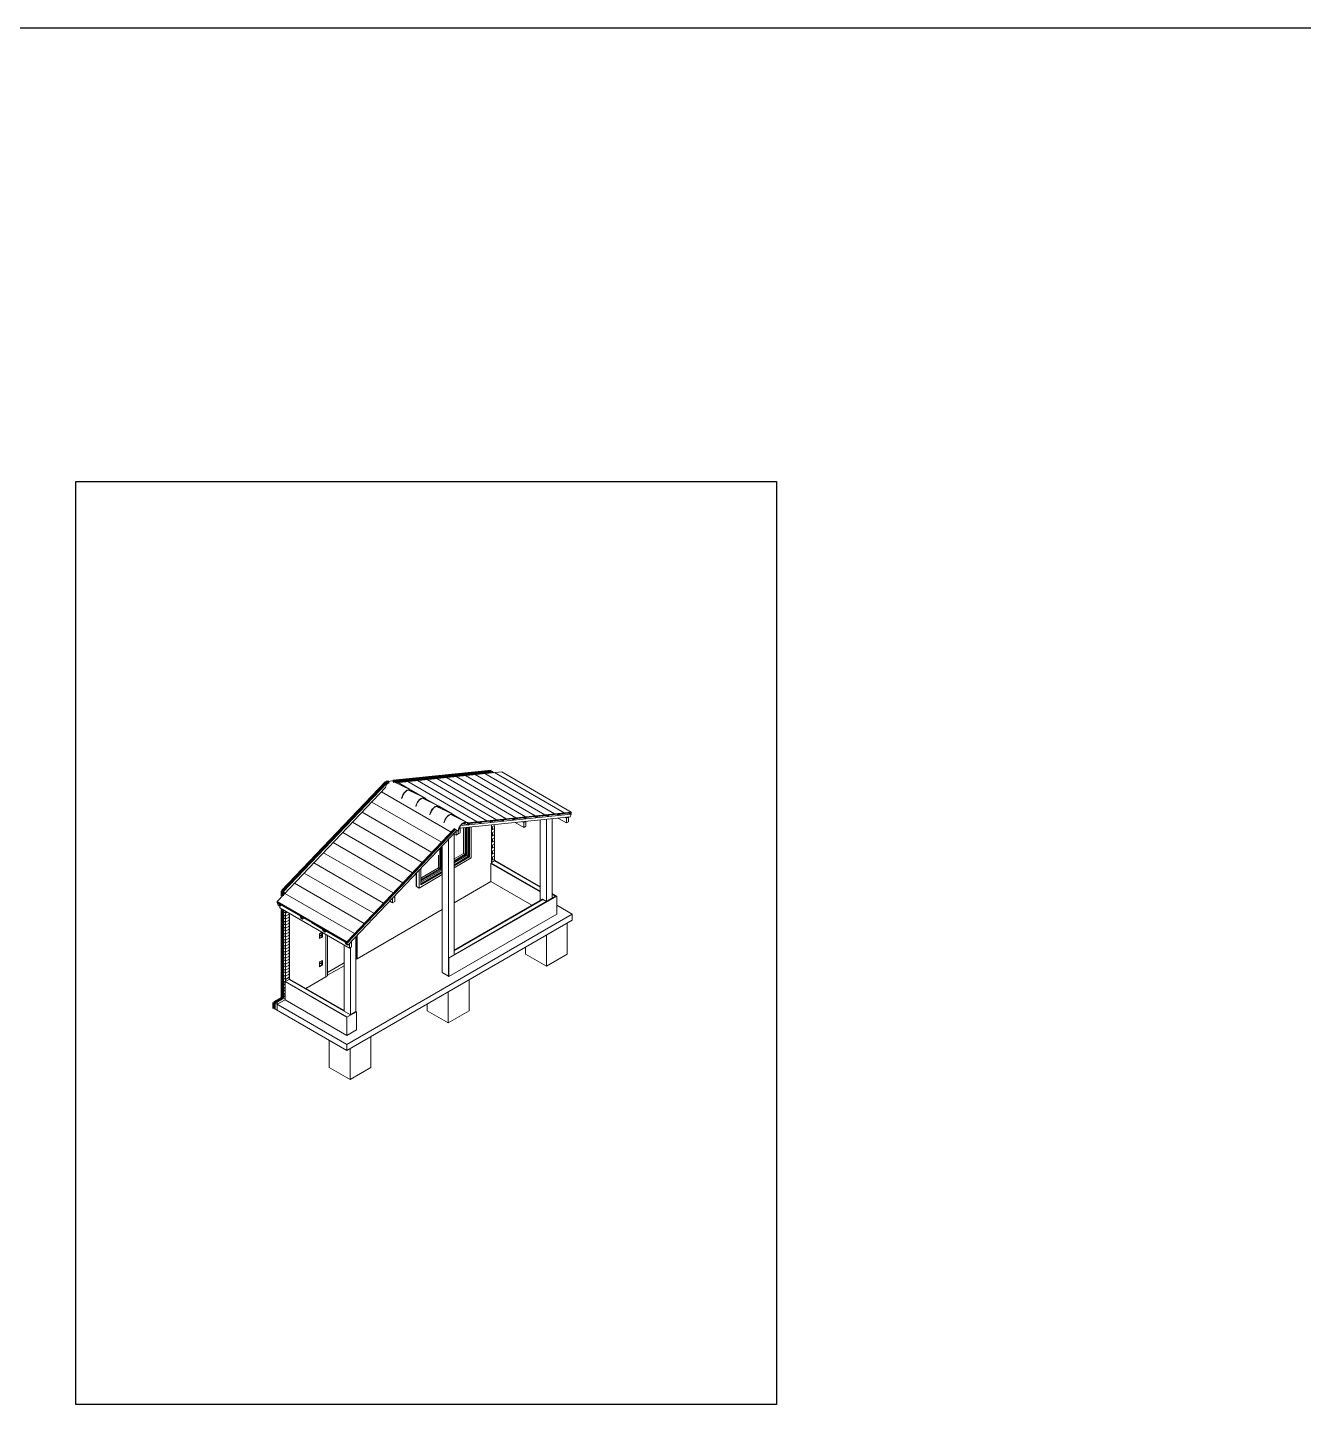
# Model space of a CAD drawing. Header units: inches. Extents: x -415 to -271, y -42 to 11.
# Drawn here: x -334.97 to -303.17, y -23.3 to 11.38 of the extents above; entities that cross this region are included whole.
import ezdxf

# ---------------------------------------------------------------- set-up
doc = ezdxf.new("R2010")
doc.units = ezdxf.units.IN
doc.header["$MEASUREMENT"] = 0
doc.layers.add('ARQ-PIS', color=1, linetype='Continuous')
doc.layers.add('ELE-VT3', color=30, linetype='Continuous')
for name, color, linetype, lineweight in [('Dispositivos elétricos', 7, 'Continuous', 20), ('Fundações estruturais', 7, 'Continuous', 9), ('Modelos genéricos', 7, 'Continuous', 9), ('Moldura_Montante', 7, 'Continuous', 20), ('Montantes de parede cortina', 7, 'Continuous', 20), ('Padrão de superfície', 7, 'Continuous', 20), ('Paredes', 7, 'Continuous', 20), ('Pilares estruturais', 7, 'Continuous', 20), ('Pisos', 7, 'Continuous', 20), ('Portas', 7, 'Continuous', 20), ('Telhados', 7, 'Continuous', 20), ('Vidro', 7, 'Continuous', 9)]:
    doc.layers.add(name, color=color, linetype=linetype, lineweight=lineweight)

# ---------------------------------------------------------------- blocks, each defined once
blk = doc.blocks.new('PORTA MADEIRA - PM 80x210cm-2565474-ISOMÉTRICA')
at = {"layer": 'Portas'}
for p, q in [((11132, 15400), (11132, 16220)), ((11728, 15747), (11728, 16217)), ((11467, 15664), (11132, 15470)), ((11726, 15743), (11708, 15733)), ((11103, 15384), (11132, 15400))]:
    blk.add_line(p, q, dxfattribs=at)
for points in [[(11728, 15747, 0), (11728, 15746, 0), (11727, 15745, 0), (11726, 15743, 0)], [(11103, 15384, 0), (11101, 15383, 0), (11099, 15383, 0), (11096, 15382, 0)]]:
    blk.add_polyline3d(points, dxfattribs=at)
blk = doc.blocks.new('janela ambev 2 panos - 72_W_ x 68_H_-2553697-ISOMÉTRICA')
at = {"layer": 'Moldura_Montante', "color": 250, "lineweight": 9, "true_color": 0x313131}
for p, q in [((13896, 17887), (13896, 18401)), ((13384, 17591), (13384, 17853)), ((13702, 17775), (13896, 17887)), ((13945, 17858), (13896, 17887)), ((13027, 17385), (13384, 17591)), ((13433, 17562), (13384, 17591))]:
    blk.add_line(p, q, dxfattribs=at)
at = {"layer": 'Moldura_Montante', "color": 250, "lineweight": 9, "true_color": 0x1a1a1a}
for p, q in [((13946, 17858), (13946, 18412)), ((13433, 17562), (13433, 18008)), ((13702, 17718), (13946, 17858)), ((13027, 17328), (13433, 17562))]:
    blk.add_line(p, q, dxfattribs=at)
at = {"layer": 'Moldura_Montante', "lineweight": 9}
blk.add_line((12942, 17237), (12935, 17233), dxfattribs=at)
at = {"layer": 'Vidro', "color": 250, "true_color": 0x313131}
for p, q in [((13928, 18410), (13928, 17869)), ((13415, 17989), (13415, 17573)), ((13928, 17869), (13702, 17738)), ((13945, 17858), (13928, 17869)), ((13415, 17573), (13027, 17349)), ((13433, 17562), (13415, 17573))]:
    blk.add_line(p, q, dxfattribs=at)
at = {"layer": 'Vidro', "color": 250, "true_color": 0x1a1a1a}
for p, q in [((13945, 18412), (13945, 17858)), ((13433, 18008), (13433, 17562)), ((13945, 17858), (13702, 17718)), ((13433, 17562), (13027, 17328))]:
    blk.add_line(p, q, dxfattribs=at)
blk = doc.blocks.new('Cumeeira - 1-2561477-ISOMÉTRICA')
at = {"layer": 'Modelos genéricos'}
for p, q in [((12820, 19179), (12452, 19358)), ((13106, 19014), (12775, 19174)), ((13393, 18848), (13062, 19009)), ((13679, 18683), (13348, 18843)), ((13965, 18518), (13635, 18678)), ((13783, 18339), (13710, 18387)), ((13903, 18506), (13992, 18460)), ((13992, 18460), (13999, 18465)), ((13783, 18339), (13790, 18344))]:
    blk.add_line(p, q, dxfattribs=at)
for points in [[(12307, 19228, 0), (12314, 19252, 0), (12331, 19286, 0), (12353, 19317, 0), (12378, 19341, 0), (12405, 19357, 0), (12431, 19362, 0), (12453, 19357, 0)], [(12851, 19139, 0), (12845, 19155, 0), (12828, 19174, 0), (12804, 19184, 0), (12776, 19182, 0), (12745, 19170, 0), (12715, 19147, 0), (12687, 19116, 0), (12663, 19080, 0), (12646, 19040, 0), (12637, 19004, 0)], [(12645, 19012, 0), (12653, 19042, 0), (12669, 19078, 0), (12691, 19112, 0), (12717, 19141, 0), (12745, 19162, 0), (12774, 19174, 0), (12800, 19176, 0), (12822, 19167, 0), (12838, 19148, 0), (12840, 19143, 0)], [(13137, 18973, 0), (13131, 18989, 0), (13114, 19009, 0), (13090, 19019, 0), (13062, 19017, 0), (13032, 19004, 0), (13001, 18982, 0), (12973, 18951, 0), (12950, 18914, 0), (12933, 18875, 0), (12924, 18838, 0)], [(12932, 18847, 0), (12939, 18876, 0), (12955, 18913, 0), (12977, 18947, 0), (13003, 18976, 0), (13032, 18997, 0), (13060, 19009, 0), (13086, 19010, 0), (13108, 19001, 0), (13124, 18983, 0), (13127, 18978, 0)], [(13424, 18808, 0), (13417, 18824, 0), (13400, 18844, 0), (13377, 18853, 0), (13349, 18852, 0), (13318, 18839, 0), (13288, 18816, 0), (13260, 18785, 0), (13236, 18749, 0), (13219, 18709, 0), (13210, 18673, 0)], [(13218, 18682, 0), (13226, 18711, 0), (13242, 18748, 0), (13263, 18782, 0), (13290, 18810, 0), (13318, 18832, 0), (13347, 18843, 0), (13373, 18845, 0), (13395, 18836, 0), (13411, 18818, 0), (13413, 18813, 0)], [(13710, 18643, 0), (13704, 18659, 0), (13687, 18678, 0), (13663, 18688, 0), (13635, 18686, 0), (13605, 18674, 0), (13574, 18651, 0), (13546, 18620, 0), (13522, 18584, 0), (13505, 18544, 0), (13497, 18508, 0)], [(13504, 18516, 0), (13512, 18546, 0), (13528, 18582, 0), (13550, 18616, 0), (13576, 18645, 0), (13604, 18666, 0), (13633, 18678, 0), (13659, 18680, 0), (13681, 18671, 0), (13697, 18652, 0), (13699, 18647, 0)], [(13999, 18465, 0), (13990, 18493, 0), (13973, 18513, 0), (13950, 18523, 0), (13921, 18521, 0), (13891, 18508, 0), (13860, 18486, 0), (13832, 18455, 0), (13809, 18418, 0), (13792, 18379, 0), (13783, 18339, 0)], [(13790, 18344, 0), (13798, 18380, 0), (13814, 18417, 0), (13836, 18451, 0), (13862, 18480, 0), (13891, 18501, 0), (13919, 18513, 0), (13946, 18514, 0), (13967, 18505, 0), (13983, 18487, 0), (13992, 18460, 0)]]:
    blk.add_polyline3d(points, dxfattribs=at)
blk = doc.blocks.new('CAIXA VERTICE V1 - Interruptor 1s-2526140-ISOMÉTRICA')
at = {"layer": 'Dispositivos elétricos'}
for p, q in [((10969, 16164), (11018, 16192)), ((11005, 16242), (10976, 16225)), ((10976, 16225), (10979, 16223)), ((10976, 16225), (10976, 16209)), ((10979, 16206), (10976, 16209)), ((10979, 16223), (11006, 16241)), ((11006, 16224), (10979, 16206)), ((10979, 16223), (10979, 16206)), ((11006, 16241), (11005, 16242)), ((11006, 16241), (11006, 16224)), ((11018, 16192), (11018, 16282))]:
    blk.add_line(p, q, dxfattribs=at)
blk = doc.blocks.new('CAIXA VERTICE V1 - Tomada 10A 1s-2561871-ISOMÉTRICA')
at = {"layer": 'Dispositivos elétricos'}
for p, q in [((10969, 15592), (11018, 15621)), ((10978, 15648), (10982, 15655)), ((10982, 15642), (10978, 15645)), ((10983, 15643), (10995, 15650)), ((10984, 15658), (10996, 15665)), ((10996, 15649), (10984, 15643)), ((10994, 15657), (10994, 15658)), ((10997, 15653), (11001, 15660)), ((10999, 15665), (11003, 15662)), ((11003, 15659), (10999, 15652)), ((11018, 15621), (11018, 15711))]:
    blk.add_line(p, q, dxfattribs=at)
for points in [[(10978, 15645, 0), (10977, 15645, 0), (10977, 15645, 0), (10977, 15646, 0), (10977, 15647, 0), (10977, 15647, 0), (10978, 15648, 0)], [(10980, 15643, 0), (10981, 15643, 0), (10982, 15643, 0), (10983, 15643, 0)], [(10981, 15650, 0), (10981, 15650, 0), (10981, 15651, 0), (10981, 15651, 0), (10981, 15651, 0), (10982, 15652, 0), (10982, 15652, 0), (10982, 15652, 0), (10983, 15652, 0), (10983, 15652, 0), (10983, 15652, 0), (10983, 15652, 0), (10983, 15651, 0)], [(10981, 15650, 0), (10981, 15650, 0), (10981, 15650, 0), (10982, 15651, 0), (10982, 15651, 0), (10982, 15652, 0)], [(10983, 15651, 0), (10983, 15651, 0), (10983, 15650, 0), (10983, 15650, 0), (10983, 15649, 0), (10982, 15649, 0), (10982, 15649, 0), (10982, 15649, 0), (10981, 15649, 0), (10981, 15649, 0), (10981, 15649, 0), (10981, 15649, 0), (10981, 15650, 0)], [(10982, 15655, 0), (10982, 15656, 0), (10983, 15657, 0), (10984, 15658, 0)], [(10984, 15643, 0), (10983, 15642, 0), (10982, 15642, 0), (10982, 15642, 0)], [(10987, 15656, 0), (10987, 15656, 0), (10988, 15657, 0), (10988, 15657, 0), (10988, 15658, 0), (10988, 15658, 0), (10989, 15658, 0), (10989, 15659, 0), (10989, 15659, 0), (10990, 15659, 0), (10990, 15658, 0), (10990, 15658, 0), (10990, 15658, 0)], [(10990, 15658, 0), (10990, 15657, 0), (10990, 15657, 0), (10990, 15656, 0), (10989, 15656, 0), (10989, 15655, 0), (10989, 15655, 0), (10988, 15655, 0), (10988, 15655, 0), (10988, 15655, 0), (10988, 15655, 0), (10987, 15656, 0), (10987, 15656, 0)], [(10987, 15656, 0), (10988, 15656, 0), (10988, 15657, 0), (10988, 15657, 0), (10989, 15657, 0), (10989, 15658, 0)], [(10994, 15657, 0), (10994, 15658, 0), (10994, 15658, 0), (10994, 15659, 0), (10995, 15659, 0), (10995, 15660, 0), (10995, 15660, 0), (10996, 15660, 0), (10996, 15660, 0), (10996, 15660, 0), (10997, 15660, 0), (10997, 15659, 0), (10997, 15659, 0)], [(10997, 15659, 0), (10997, 15659, 0), (10997, 15658, 0), (10996, 15658, 0), (10996, 15657, 0), (10996, 15657, 0), (10995, 15657, 0), (10995, 15656, 0), (10995, 15656, 0), (10994, 15656, 0), (10994, 15657, 0), (10994, 15657, 0), (10994, 15657, 0)], [(10995, 15650, 0), (10996, 15651, 0), (10996, 15652, 0), (10997, 15653, 0)], [(10996, 15665, 0), (10997, 15665, 0), (10998, 15665, 0), (10999, 15665, 0)], [(10999, 15652, 0), (10998, 15651, 0), (10997, 15650, 0), (10996, 15649, 0)], [(11001, 15660, 0), (11002, 15661, 0), (11002, 15661, 0), (11002, 15662, 0), (11002, 15662, 0), (11002, 15663, 0)], [(11003, 15662, 0), (11003, 15662, 0), (11003, 15662, 0), (11003, 15661, 0), (11003, 15660, 0), (11003, 15660, 0), (11003, 15659, 0)]]:
    blk.add_polyline3d(points, dxfattribs=at)
blk = doc.blocks.new('Rectangular Mullion - 6x12 cm-2557084-ISOMÉTRICA')
at = {"layer": 'Montantes de parede cortina'}
for p, q in [((15701, 18671), (15696, 18674)), ((15917, 18694), (15900, 18703)), ((15985, 18507), (15814, 18606)), ((15958, 18621), (15985, 18605)), ((16028, 18630), (15985, 18605)), ((15985, 18605), (15985, 18507)), ((15985, 18507), (16028, 18532)), ((16028, 18532), (16028, 18630))]:
    blk.add_line(p, q, dxfattribs=at)
blk = doc.blocks.new('Rectangular Mullion - 6x12 cm-2557082-ISOMÉTRICA')
at = {"layer": 'Montantes de parede cortina'}
for p, q in [((15486, 18660), (15502, 18650)), ((15270, 18638), (15286, 18628)), ((15400, 18563), (15571, 18464)), ((15430, 18643), (15414, 18653)), ((15571, 18562), (15543, 18578)), ((15613, 18587), (15571, 18562)), ((15571, 18562), (15571, 18464)), ((15571, 18464), (15613, 18489)), ((15613, 18489), (15613, 18587))]:
    blk.add_line(p, q, dxfattribs=at)
blk = doc.blocks.new('Rectangular Mullion - 1_5x5cm madeira-2556432-ISOMÉTRICA')
at = {"layer": 'Montantes de parede cortina', "true_color": 0xc0c0c0}
h = blk.add_hatch(dxfattribs=at)
h.set_pattern_fill('FP_15', color=9, style=0, pattern_type=2)
h.set_pattern_definition([(150, (15933.93, 18769.025), (-20.118, -68.275), [])])
h.paths.add_polyline_path([(16050, 18696), (16053, 18706), (16035, 18717), (16016, 18715), (16028, 18709)])
h = blk.add_hatch(dxfattribs=at)
h.set_pattern_fill('FP_16', color=9, style=0, pattern_type=2)
h.set_pattern_definition([(150, (15951.894, 18776.186), (-49.069, -5.1), [])])
h.paths.add_polyline_path([(16053, 18706), (16086, 18710), (16068, 18721), (16035, 18717)])
h = blk.add_hatch(dxfattribs=at)
h.set_pattern_fill('FP_14', color=9, style=0, pattern_type=2)
h.set_pattern_definition([(73.58, (16068.135, 18702.683), (-49.07, -5.1), [])])
h.paths.add_polyline_path([(16050, 18696), (16083, 18699), (16086, 18710), (16053, 18706)])
at = {"layer": 'Montantes de parede cortina'}
for p, q in [((16050, 18696), (16016, 18715)), ((16053, 18706), (16035, 18717)), ((16053, 18706), (16050, 18696)), ((16050, 18696), (16083, 18699)), ((16086, 18710), (16053, 18706)), ((16086, 18710), (16068, 18721)), ((16083, 18699), (16086, 18710))]:
    blk.add_line(p, q, dxfattribs=at)
blk = doc.blocks.new('Rectangular Mullion - 1_5x5cm madeira-2556426-ISOMÉTRICA')
at = {"layer": 'Montantes de parede cortina', "true_color": 0xc0c0c0}
h = blk.add_hatch(dxfattribs=at)
h.set_pattern_fill('FP_19', color=9, style=0, pattern_type=2)
h.set_pattern_definition([(330, (15704.94, 18745.23), (20.118, 68.275), [])])
h.paths.add_polyline_path([(15821, 18672), (15824, 18683), (15806, 18693), (15787, 18691), (15796, 18686)])
h = blk.add_hatch(dxfattribs=at)
h.set_pattern_fill('FP_18', color=9, style=0, pattern_type=2)
h.set_pattern_definition([(330, (15722.905, 18752.39), (49.069, 5.1), [])])
h.paths.add_polyline_path([(15824, 18683), (15857, 18686), (15839, 18697), (15806, 18693)])
h = blk.add_hatch(dxfattribs=at)
h.set_pattern_fill('FP_17', color=9, style=0, pattern_type=2)
h.set_pattern_definition([(73.58, (15839.147, 18678.886), (-38.464, 30.89), [])])
h.paths.add_polyline_path([(15821, 18672), (15854, 18675), (15857, 18686), (15824, 18683)])
at = {"layer": 'Montantes de parede cortina'}
for p, q in [((15821, 18672), (15787, 18691)), ((15806, 18693), (15824, 18683)), ((15824, 18683), (15821, 18672)), ((15821, 18672), (15854, 18675)), ((15857, 18686), (15824, 18683)), ((15839, 18697), (15857, 18686)), ((15854, 18675), (15857, 18686))]:
    blk.add_line(p, q, dxfattribs=at)
blk = doc.blocks.new('Rectangular Mullion - 6x5 cm-2557237-ISOMÉTRICA')
at = {"layer": 'Montantes de parede cortina'}
for p, q in [((13998, 18470), (16079, 18686)), ((15397, 18640), (15575, 18658)), ((15626, 18663), (15804, 18682)), ((15855, 18687), (16033, 18706)), ((16062, 18697), (16079, 18686)), ((16079, 18686), (16063, 18632)), ((16063, 18632), (13806, 18397)), ((13838, 18453), (13977, 18468)), ((13863, 18480), (13938, 18488)), ((14023, 18497), (14201, 18515)), ((14252, 18521), (14430, 18539)), ((14481, 18544), (14659, 18563)), ((14710, 18568), (14888, 18587)), ((14939, 18592), (15117, 18610)), ((15168, 18616), (15346, 18634))]:
    blk.add_line(p, q, dxfattribs=at)
blk = doc.blocks.new('Rectangular Mullion - 6x12 cm-2557302-ISOMÉTRICA')
at = {"layer": 'Montantes de parede cortina'}
for p, q in [((10164, 16779), (10164, 16818)), ((10164, 16779), (11578, 15962)), ((11620, 16085), (11578, 16060)), ((11578, 16060), (11578, 15962)), ((11578, 15962), (11620, 15987)), ((11620, 16085), (11609, 16091)), ((11620, 15987), (11620, 16085))]:
    blk.add_line(p, q, dxfattribs=at)
blk = doc.blocks.new('Rectangular Mullion - 6x12 cm-2557300-ISOMÉTRICA')
at = {"layer": 'Montantes de parede cortina'}
for p, q in [((11996, 16402), (11937, 16436)), ((12038, 16524), (11996, 16500)), ((11996, 16500), (11996, 16402)), ((11996, 16402), (12038, 16426)), ((12027, 16531), (12038, 16524)), ((12038, 16426), (12038, 16524))]:
    blk.add_line(p, q, dxfattribs=at)
blk = doc.blocks.new('Rectangular Mullion - 1_5x5cm madeira-2556788-ISOMÉTRICA')
at = {"layer": 'Montantes de parede cortina', "true_color": 0xc0c0c0}
h = blk.add_hatch(dxfattribs=at)
h.set_pattern_fill('FP_22', color=9, style=0, pattern_type=2)
h.set_pattern_definition([(330, (11417.73, 16158.384), (49.07, 51.56), [])])
h.paths.add_polyline_path([(11519, 16073), (11552, 16108), (11544, 16112), (11521, 16087), (11293, 16219), (11284, 16209), (11495, 16087)])
h = blk.add_hatch(dxfattribs=at)
h.set_pattern_fill('FP_23', color=9, style=0, pattern_type=2)
h.set_pattern_definition([(330, (11402.98, 16137.594), (-20.118, 45.045), [])])
h.paths.add_polyline_path([(11522, 16066), (11519, 16073), (11284, 16209), (11287, 16202), (11419, 16126)])
h = blk.add_hatch(dxfattribs=at)
h.set_pattern_fill('FP_21', color=9, style=0, pattern_type=2)
h.set_pattern_definition([(114.07, (11537.19, 16086.74), (-71.146, -2.13), [])])
h.paths.add_polyline_path([(11522, 16066), (11555, 16100), (11552, 16108), (11519, 16073)])
at = {"layer": 'Montantes de parede cortina'}
for p, q in [((11284, 16209), (11519, 16073)), ((11522, 16066), (11287, 16202)), ((11544, 16112), (11552, 16108)), ((11552, 16108), (11519, 16073)), ((11519, 16073), (11522, 16066)), ((11522, 16066), (11555, 16100)), ((11555, 16100), (11552, 16108))]:
    blk.add_line(p, q, dxfattribs=at)
blk = doc.blocks.new('Rectangular Mullion - 1_5x5cm madeira-2556791-ISOMÉTRICA')
at = {"layer": 'Montantes de parede cortina', "true_color": 0xc0c0c0}
h = blk.add_hatch(dxfattribs=at)
h.set_pattern_fill('FP_24', color=9, style=0, pattern_type=2)
h.set_pattern_definition([(330, (10239.215, 16838.8), (49.07, 51.56), [])])
h.paths.add_polyline_path([(10341, 16754), (10350, 16763), (10114, 16899), (10105, 16890), (10107, 16889)])
h = blk.add_hatch(dxfattribs=at)
h.set_pattern_fill('FP_25', color=9, style=0, pattern_type=2)
h.set_pattern_definition([(330, (10224.468, 16818.007), (-20.118, 45.045), [])])
h.paths.add_polyline_path([(10344, 16746), (10341, 16754), (10105, 16890), (10108, 16882)])
at = {"layer": 'Montantes de parede cortina'}
for p, q in [((10105, 16890), (10114, 16899)), ((10108, 16882), (10105, 16890)), ((10105, 16890), (10341, 16754)), ((10344, 16746), (10108, 16882))]:
    blk.add_line(p, q, dxfattribs=at)
blk = doc.blocks.new('Rectangular Mullion - 1_5x5cm madeira-2556790-ISOMÉTRICA')
at = {"layer": 'Montantes de parede cortina', "true_color": 0xc0c0c0}
h = blk.add_hatch(dxfattribs=at)
h.set_pattern_fill('FP_26', color=9, style=0, pattern_type=2)
h.set_pattern_definition([(330, (10474.92, 16702.715), (49.07, 51.56), [])])
h.paths.add_polyline_path([(10576, 16617), (10586, 16627), (10350, 16763), (10341, 16754)])
h = blk.add_hatch(dxfattribs=at)
h.set_pattern_fill('FP_27', color=9, style=0, pattern_type=2)
h.set_pattern_definition([(330, (10460.17, 16681.925), (-20.118, 45.045), [])])
h.paths.add_polyline_path([(10580, 16610), (10576, 16617), (10341, 16754), (10344, 16746)])
at = {"layer": 'Montantes de parede cortina'}
for p, q in [((10341, 16754), (10576, 16617)), ((10580, 16610), (10344, 16746))]:
    blk.add_line(p, q, dxfattribs=at)
blk = doc.blocks.new('Rectangular Mullion - 1_5x5cm madeira-2556782-ISOMÉTRICA')
at = {"layer": 'Montantes de parede cortina', "true_color": 0xc0c0c0}
h = blk.add_hatch(dxfattribs=at)
h.set_pattern_fill('FP_29', color=9, style=0, pattern_type=2)
h.set_pattern_definition([(150, (11631.968, 16378.21), (20.118, -45.045), [])])
h.paths.add_polyline_path([(11751, 16307), (11748, 16314), (11741, 16318), (11737, 16315)])
h = blk.add_hatch(dxfattribs=at)
h.set_pattern_fill('FP_30', color=9, style=0, pattern_type=2)
h.set_pattern_definition([(150, (11646.715, 16399), (-49.07, -51.56), [])])
h.paths.add_polyline_path([(11748, 16314), (11781, 16348), (11773, 16353), (11741, 16318)])
h = blk.add_hatch(dxfattribs=at)
h.set_pattern_fill('FP_28', color=9, style=0, pattern_type=2)
h.set_pattern_definition([(114.07, (11766.175, 16327.355), (-49.07, -51.56), [])])
h.paths.add_polyline_path([(11751, 16307), (11784, 16341), (11781, 16348), (11748, 16314)])
at = {"layer": 'Montantes de parede cortina'}
for p, q in [((11751, 16307), (11737, 16315)), ((11748, 16314), (11741, 16318)), ((11781, 16348), (11748, 16314)), ((11748, 16314), (11751, 16307)), ((11751, 16307), (11784, 16341)), ((11781, 16348), (11773, 16353)), ((11784, 16341), (11781, 16348))]:
    blk.add_line(p, q, dxfattribs=at)
blk = doc.blocks.new('Rectangular Mullion - 6x5 cm-2557385-ISOMÉTRICA')
at = {"layer": 'Montantes de parede cortina'}
for p, q in [((11526, 16058), (13730, 18374)), ((13829, 18424), (13808, 18402)), ((13825, 18434), (13829, 18424)), ((13761, 18353), (11542, 16022)), ((11491, 16078), (11495, 16082)), ((11526, 16058), (11491, 16078)), ((11491, 16078), (11507, 16042)), ((11507, 16042), (11542, 16022)), ((11542, 16022), (11526, 16058))]:
    blk.add_line(p, q, dxfattribs=at)
blk = doc.blocks.new('Rectangular Mullion - 6x5 cm-2557386-ISOMÉTRICA')
at = {"layer": 'Montantes de parede cortina'}
for p, q in [((10116, 16878), (10112, 16874)), ((10147, 16854), (10112, 16874)), ((10112, 16874), (10128, 16838)), ((10128, 16838), (10163, 16818)), ((10151, 16858), (10147, 16854)), ((10163, 16818), (10147, 16854)), ((10184, 16839), (10163, 16818))]:
    blk.add_line(p, q, dxfattribs=at)
blk = doc.blocks.new('Rectangular Mullion - 6x5 cm-2557383-ISOMÉTRICA')
at = {"layer": 'Montantes de parede cortina'}
for p, q in [((10572, 16609), (10575, 16613)), ((10607, 16588), (10572, 16609)), ((10572, 16609), (10588, 16573)), ((10588, 16573), (10623, 16552)), ((10607, 16588), (10611, 16592)), ((10623, 16552), (10607, 16588)), ((10643, 16574), (10623, 16552))]:
    blk.add_line(p, q, dxfattribs=at)
blk = doc.blocks.new('Rectangular Mullion - 1_5x5cm madeira-V4-ISOMÉTRICA')
at = {"layer": 'Montantes de parede cortina', "true_color": 0xc0c0c0}
h = blk.add_hatch(dxfattribs=at)
h.set_pattern_fill('FP_33', color=9, style=0, pattern_type=2)
h.set_pattern_definition([(330, (14102.02, 18578.65), (20.118, 68.275), [])])
h.paths.add_polyline_path([(14218, 18505), (14221, 18516), (14203, 18527), (14184, 18525)])
h = blk.add_hatch(dxfattribs=at)
h.set_pattern_fill('FP_32', color=9, style=0, pattern_type=2)
h.set_pattern_definition([(330, (14119.988, 18585.81), (49.069, 5.1), [])])
h.paths.add_polyline_path([(14221, 18516), (14254, 18519), (14236, 18530), (14203, 18527)])
h = blk.add_hatch(dxfattribs=at)
h.set_pattern_fill('FP_31', color=9, style=0, pattern_type=2)
h.set_pattern_definition([(73.58, (14236.23, 18512.306), (-38.464, 30.89), [])])
h.paths.add_polyline_path([(14218, 18505), (14251, 18509), (14254, 18519), (14221, 18516)])
at = {"layer": 'Montantes de parede cortina'}
for p, q in [((14218, 18505), (14184, 18525)), ((14203, 18527), (14221, 18516)), ((14221, 18516), (14218, 18505)), ((14218, 18505), (14251, 18509)), ((14254, 18519), (14221, 18516)), ((14236, 18530), (14254, 18519)), ((14251, 18509), (14254, 18519))]:
    blk.add_line(p, q, dxfattribs=at)
blk = doc.blocks.new('Rectangular Mullion - 1_5x5cm madeira-V5-ISOMÉTRICA')
at = {"layer": 'Montantes de parede cortina', "true_color": 0xc0c0c0}
h = blk.add_hatch(dxfattribs=at)
h.set_pattern_fill('FP_35', color=9, style=0, pattern_type=2)
h.set_pattern_definition([(330, (13891, 18562.012), (49.069, 5.1), [])])
h.paths.add_polyline_path([(13992, 18492), (14025, 18496), (14007, 18506), (13981, 18504), (13991, 18493), (13992, 18493)])
h = blk.add_hatch(dxfattribs=at)
h.set_pattern_fill('FP_36', color=9, style=0, pattern_type=2)
h.set_pattern_definition([(330, (13873.034, 18554.85), (20.118, 68.275), [])])
h.paths.add_polyline_path([(13992, 18489), (13992, 18493), (13990, 18493)])
h = blk.add_hatch(dxfattribs=at)
h.set_pattern_fill('FP_34', color=9, style=0, pattern_type=2)
h.set_pattern_definition([(73.58, (14007.24, 18488.51), (-38.464, 30.89), [])])
h.paths.add_polyline_path([(13994, 18482), (14022, 18485), (14025, 18496), (13992, 18492), (13992, 18489), (13992, 18487)])
at = {"layer": 'Montantes de parede cortina'}
for p, q in [((13989, 18494), (13992, 18492)), ((14025, 18496), (13992, 18492)), ((13992, 18492), (13992, 18489)), ((13994, 18482), (14022, 18485)), ((14007, 18506), (14025, 18496)), ((14022, 18485), (14025, 18496))]:
    blk.add_line(p, q, dxfattribs=at)
blk = doc.blocks.new('Rectangular Mullion - 1_5x5cm madeira-V8-ISOMÉTRICA')
at = {"layer": 'Montantes de parede cortina', "true_color": 0xc0c0c0}
h = blk.add_hatch(dxfattribs=at)
h.set_pattern_fill('FP_38', color=9, style=0, pattern_type=2)
h.set_pattern_definition([(150, (13234.885, 18062.518), (20.118, -45.045), [])])
h.paths.add_polyline_path([(13354, 17991), (13351, 17998), (13343, 18002), (13340, 17999)])
h = blk.add_hatch(dxfattribs=at)
h.set_pattern_fill('FP_39', color=9, style=0, pattern_type=2)
h.set_pattern_definition([(150, (13249.63, 18083.31), (-49.07, -51.56), [])])
h.paths.add_polyline_path([(13351, 17998), (13384, 18032), (13376, 18037), (13343, 18002)])
h = blk.add_hatch(dxfattribs=at)
h.set_pattern_fill('FP_37', color=9, style=0, pattern_type=2)
h.set_pattern_definition([(114.07, (13369.09, 18011.664), (-49.07, -51.56), [])])
h.paths.add_polyline_path([(13354, 17991), (13387, 18025), (13384, 18032), (13351, 17998)])
at = {"layer": 'Montantes de parede cortina'}
for p, q in [((13354, 17991), (13340, 17999)), ((13351, 17998), (13343, 18002)), ((13384, 18032), (13351, 17998)), ((13351, 17998), (13354, 17991)), ((13354, 17991), (13387, 18025)), ((13384, 18032), (13376, 18037)), ((13387, 18025), (13384, 18032))]:
    blk.add_line(p, q, dxfattribs=at)
blk = doc.blocks.new('janela ambev 2 panos - 72_W_ x 68_H_-2563159-ISOMÉTRICA')
at = {"layer": 'Moldura_Montante', "color": 250, "lineweight": 9, "true_color": 0x1a1a1a}
for p, q in [((13866, 18483), (13886, 18494)), ((13967, 17846), (13967, 18414)), ((13454, 17550), (13454, 18031)), ((13702, 17693), (13967, 17846)), ((14016, 17817), (13967, 17846)), ((13027, 17304), (13454, 17550)), ((13461, 17546), (13454, 17550))]:
    blk.add_line(p, q, dxfattribs=at)
at = {"layer": 'Moldura_Montante', "lineweight": 9}
for p, q in [((14016, 17817), (14016, 18419)), ((14052, 18413), (14052, 17797)), ((13702, 17636), (14016, 17817)), ((12992, 17184), (12992, 17544)), ((13027, 17582), (13027, 17247)), ((14052, 17797), (13702, 17594)), ((12942, 17213), (12942, 17381)), ((13461, 17456), (12992, 17184)), ((13027, 17247), (13461, 17497)), ((12992, 17184), (12942, 17213))]:
    blk.add_line(p, q, dxfattribs=at)
at = {"layer": 'Vidro', "color": 250, "true_color": 0x1a1a1a}
for p, q in [((13998, 18417), (13998, 17828)), ((13998, 17828), (13702, 17657)), ((14016, 17817), (13998, 17828)), ((13461, 17518), (13027, 17267))]:
    blk.add_line(p, q, dxfattribs=at)
at = {"layer": 'Vidro'}
for p, q in [((14016, 18419), (14016, 17817)), ((14016, 17817), (13702, 17636)), ((13461, 17497), (13027, 17247))]:
    blk.add_line(p, q, dxfattribs=at)

msp = doc.modelspace()

# ---------------------------------------------------------------- hatches: boundary and pattern name
at = {"layer": 'Padrão de superfície', "true_color": 0xc0c0c0}
h = msp.add_hatch(dxfattribs=at)
h.set_pattern_fill('FP_13', color=9, scale=0.001227, style=0, pattern_type=2)
h.set_pattern_definition([(150, (-337.6641, -14.82098), (-0.2407763, -0.0250225), [])])
h.paths.add_polyline_path([(-324.114, -8.449), (-324.084, -8.445), (-324.095, -8.439), (-324.11, -8.446)])
h.paths.add_polyline_path([(-324.004, -8.437), (-321.419, -8.168), (-323.153, -7.167), (-325.782, -7.44), (-325.414, -7.619), (-325.394, -7.644), (-325.387, -7.664), (-325.063, -7.822), (-325.042, -7.846), (-325.036, -7.867), (-324.712, -8.025), (-324.691, -8.049), (-324.684, -8.07), (-324.36, -8.228), (-324.34, -8.252), (-324.333, -8.273), (-324.009, -8.431)])
h = msp.add_hatch(dxfattribs=at)
h.set_pattern_fill('FP_20', color=9, scale=0.001227, style=0, pattern_type=2)
h.set_pattern_definition([(330, (-296.18105, 9.13754), (0.2407765, 0.253002), [])])
h.paths.add_polyline_path([(-327.017, -11.401), (-324.331, -8.578), (-324.47, -8.481), (-324.578, -8.406), (-324.583, -8.427), (-324.593, -8.437), (-324.819, -8.28), (-324.93, -8.203), (-324.935, -8.224), (-324.945, -8.234), (-325.173, -8.076), (-325.281, -8), (-325.286, -8.021), (-325.296, -8.031), (-325.511, -7.882), (-325.632, -7.797), (-325.637, -7.818), (-325.647, -7.829), (-325.875, -7.67), (-325.971, -7.603), (-326.042, -7.551), (-328.752, -10.399), (-327.089, -11.359)])
at = {"layer": 'Padrão de superfície', "true_color": 0x808080}
h = msp.add_hatch(dxfattribs=at)
h.set_pattern_fill('FP_10', color=8, scale=0.001227, style=0, pattern_type=2)
h.set_pattern_definition([(30, (-323.379, -9.95778), (4e-07, 0.0751214), []), (90, (-323.379, -9.95778), (-0.0975859, 0.0187799), [0.0751209, -0.0751209])])
h.paths.add_polyline_path([(-328.54, -12.387), (-328.453, -12.337), (-328.453, -10.69), (-328.54, -10.64), (-328.54, -12.366)])
h.paths.add_polyline_path([(-327.678, -11.953), (-327.676, -11.952), (-327.678, -11.951), (-327.68, -11.952), (-327.678, -11.952)])
h.paths.add_polyline_path([(-327.679, -11.944), (-327.678, -11.944), (-327.677, -11.942), (-327.677, -11.94), (-327.679, -11.94), (-327.679, -11.941), (-327.68, -11.942), (-327.68, -11.943), (-327.679, -11.944)])
h.paths.add_polyline_path([(-327.671, -11.937), (-327.67, -11.936), (-327.668, -11.934), (-327.669, -11.932), (-327.67, -11.932), (-327.671, -11.933), (-327.671, -11.934), (-327.672, -11.936), (-327.671, -11.937)])
h.paths.add_polyline_path([(-327.67, -11.936), (-327.661, -11.934), (-327.66, -11.932), (-327.661, -11.93), (-327.662, -11.931), (-327.664, -11.935), (-327.669, -11.936)])
h.paths.add_polyline_path([(-327.653, -11.932), (-327.652, -11.929), (-327.653, -11.928), (-327.655, -11.927), (-327.655, -11.931)])
h.paths.add_polyline_path([(-323.409, -9.424), (-323.336, -9.382), (-323.336, -8.507), (-323.373, -8.485), (-323.409, -8.489), (-323.409, -9.382)])
h = msp.add_hatch(dxfattribs=at)
h.set_pattern_fill('FP_11', color=8, scale=0.001227, style=0, pattern_type=2)
h.set_pattern_definition([(330, (-328.583545, -12.912544), (-4e-07, 0.0751214), []), (90, (-328.58355, -12.91254), (-0.097586, 0.1314618), [0.075121, -0.075121])])
h.paths.add_polyline_path([(-328.553, -12.83), (-328.553, -12.394), (-328.54, -12.387), (-328.54, -10.64), (-328.616, -10.596), (-328.616, -12.794)])
h.paths.add_polyline_path([(-328.616, -10.256), (-328.543, -10.18), (-328.616, -10.138), (-328.616, -10.182)])
at = {"layer": 'Padrão de superfície', "true_color": 0xd0d0d0}
h = msp.add_hatch(dxfattribs=at)
h.set_pattern_fill('FP_12', color=254, scale=0.001227, style=0, pattern_type=2)
h.set_pattern_definition([(34.53, (-325.07085, -14.76128), (0.446979, -0.022579), [0.036467, -0.40114]), (357.108, (-325.07085, -14.76128), (-0.086464, 0.270633), [0.037296, -0.410253]), (107.719, (-325.0336, -14.76316), (0.36051, 0.248057), [0.023676, -0.260433]), (31.036, (-325.07085, -14.6893), (0.665078, -0.059556), [0.05665, -0.623126]), (101.392, (-325.0154, -14.6943), (0.58246, 0.350475), [0.034856, -0.383416]), (354.883, (-325.07085, -14.6893), (0.58246, 0.350475), [0.055645, -0.612095]), (12.496, (-325.00853, -14.7073), (0.371978, -0.144859), [0.044692, -0.491618]), (338.723, (-325.00853, -14.7073), (0.151626, 0.260903), [0.033266, -0.365923]), (59.836, (-324.97753, -14.71938), (0.523606, 0.116042), [0.025147, -0.276616]), (23.894, (-325.07085, -14.76128), (0.007578, 0.1197722), [0.017844, -0.33472, 0.017844, -0.702695]), (23.894, (-325.07085, -14.76128), (0.007578, 0.1197722), [-0.370409, -0.344453, 0.017844, -0.340397]), (4.347, (-325.07085, -14.76128), (0.1639373, 0.1419063), [0.020448, -0.216249, 0.020448, -0.53071]), (4.347, (-325.07085, -14.76128), (0.1639373, 0.1419063), [-0.257145, -0.374255, 0.020448, -0.136008]), (339.806, (-325.20982, -14.76128), (0.3326647, -0.008114), [0.018481, -0.121522, 0.018481, -0.99793]), (339.806, (-325.20982, -14.76128), (0.3326647, -0.008114), [-0.158482, -0.418324, 0.018481, -0.561125]), (332.119, (-325.27214, -14.76128), (0.363428, 0.036016), [0.017153, -0.151779, 0.017153, -0.634142]), (332.119, (-325.27214, -14.76128), (0.363428, 0.036016), [-0.186084, -0.252098, 0.017153, -0.364893])])
h.paths.add_polyline_path([(-328.748, -12.958), (-328.553, -12.845), (-328.553, -12.83), (-328.616, -12.794), (-328.824, -12.914)])
h.paths.add_polyline_path([(-327.495, -12.234), (-327.083, -11.996), (-327.083, -11.926), (-327.495, -12.164), (-327.495, -12.211)])

# ---------------------------------------------------------------- linework, layer by layer
at = {"layer": 'ARQ-PIS', "color": 4, "linetype": 'ByBlock'}
msp.add_lwpolyline([(-333.769, 0.069), (-316.302, 0.069), (-316.302, -22.932), (-333.769, -22.932)], close=True, dxfattribs=at)
at = {"layer": 'ELE-VT3', "linetype": 'ByBlock'}
msp.add_lwpolyline([(-414.776, 11.376), (-271.382, 11.376), (-271.382, -29.078), (-414.776, -29.078)], close=True, dxfattribs=at)
at = {"layer": 'Fundações estruturais'}
for p, q in [((-321.521, -11.71), (-321.521, -10.938)), ((-322.041, -12.01), (-322.041, -11.239)), ((-322.562, -11.539), (-322.562, -11.71)), ((-322.041, -12.01), (-322.562, -11.71)), ((-321.521, -11.71), (-322.041, -12.01)), ((-323.967, -13.122), (-323.967, -12.351)), ((-324.487, -13.422), (-324.487, -12.651)), ((-325.008, -12.952), (-325.008, -13.122)), ((-324.487, -13.422), (-325.008, -13.122)), ((-323.967, -13.122), (-324.487, -13.422)), ((-327.454, -13.855), (-327.454, -14.534)), ((-326.413, -14.534), (-326.413, -13.763)), ((-326.934, -14.835), (-326.934, -14.063)), ((-326.934, -14.835), (-327.454, -14.534)), ((-326.413, -14.534), (-326.934, -14.835))]:
    msp.add_line(p, q, dxfattribs=at)
at = {"layer": 'Montantes de parede cortina'}
for points in [[(-324.239, -8.641), (-324.238, -8.713), (-324.291, -8.743), (-324.291, -8.649)], [(-324.239, -8.713), (-324.187, -8.683), (-324.187, -8.563), (-324.218, -8.581)], [(-324.187, -8.563), (-324.2, -8.557)], [(-324.291, -8.743), (-324.348, -8.71)]]:
    msp.add_lwpolyline(points, dxfattribs=at)
at = {"layer": 'Paredes', "lineweight": 70}
for p, q in [((-325.861, -7.402), (-323.411, -7.147)), ((-328.616, -10.138), (-326.029, -7.419)), ((-326.029, -7.419), (-325.961, -7.412)), ((-328.616, -10.256), (-328.616, -10.138)), ((-328.616, -12.794), (-328.616, -10.596))]:
    msp.add_line(p, q, dxfattribs=at)
at = {"layer": 'Paredes'}
for p, q in [((-323.344, -7.187), (-323.411, -7.147)), ((-325.992, -7.44), (-326.029, -7.419)), ((-323.409, -9.439), (-323.409, -8.489)), ((-323.336, -9.382), (-323.336, -8.507)), ((-323.409, -9.439), (-323.422, -9.447)), ((-322.191, -10.158), (-323.422, -9.447)), ((-323.422, -9.447), (-323.422, -9.898)), ((-323.323, -9.374), (-323.409, -9.424)), ((-322.191, -10.143), (-323.409, -9.439)), ((-323.336, -9.382), (-322.191, -10.043)), ((-323.323, -9.374), (-322.191, -10.028)), ((-325.283, -10.02), (-325.283, -9.824)), ((-325.274, -10), (-325.283, -10.005)), ((-325.274, -10.015), (-325.283, -10.02)), ((-324.342, -10.429), (-323.422, -9.898)), ((-323.422, -9.898), (-322.399, -10.489)), ((-328.616, -10.138), (-328.543, -10.18)), ((-324.481, -11.806), (-321.809, -10.263)), ((-321.783, -10.263), (-324.468, -11.813)), ((-324.342, -11.61), (-322.134, -10.336)), ((-324.342, -11.625), (-322.121, -10.343)), ((-322.134, -10.336), (-322.034, -10.393)), ((-321.896, -10.198), (-321.783, -10.263)), ((-321.896, -10.213), (-321.809, -10.263)), ((-321.783, -10.714), (-321.783, -10.263)), ((-328.54, -10.64), (-328.54, -12.387)), ((-328.453, -12.337), (-328.453, -10.69)), ((-328.44, -10.698), (-328.44, -12.344)), ((-326.758, -11.823), (-324.637, -10.599)), ((-324.468, -12.264), (-321.783, -10.714)), ((-327.694, -11.202), (-327.63, -11.165)), ((-327.694, -11.322), (-327.694, -11.202)), ((-327.625, -11.282), (-327.694, -11.322)), ((-327.625, -11.282), (-327.634, -11.277)), ((-327.625, -11.168), (-327.625, -11.282)), ((-327.538, -12.274), (-327.538, -11.218)), ((-326.758, -11.242), (-326.758, -11.823)), ((-327.694, -11.903), (-327.625, -11.863)), ((-327.694, -12.024), (-327.694, -11.903)), ((-327.625, -11.984), (-327.694, -12.024)), ((-327.625, -11.984), (-327.634, -11.979)), ((-327.625, -11.863), (-327.625, -11.984)), ((-326.758, -11.823), (-326.762, -11.821)), ((-324.481, -12.256), (-324.481, -11.806)), ((-324.468, -11.813), (-324.481, -11.806)), ((-324.468, -11.813), (-324.468, -12.264)), ((-328.453, -12.337), (-328.553, -12.394)), ((-327.014, -13.283), (-328.553, -12.394)), ((-328.553, -12.394), (-328.553, -12.845)), ((-327.014, -13.268), (-328.54, -12.387)), ((-328.453, -12.337), (-326.927, -13.218)), ((-328.427, -12.337), (-328.44, -12.344)), ((-328.427, -12.337), (-327.083, -13.113)), ((-328.037, -12.562), (-327.538, -12.274)), ((-324.468, -12.264), (-324.481, -12.256)), ((-328.553, -12.83), (-328.616, -12.794)), ((-328.553, -12.845), (-327.014, -13.734)), ((-326.775, -13.145), (-327.014, -13.283)), ((-326.927, -13.218), (-326.788, -13.138)), ((-326.775, -13.145), (-326.788, -13.138)), ((-326.775, -13.596), (-326.775, -13.145)), ((-327.014, -13.734), (-327.014, -13.283)), ((-327.014, -13.734), (-326.775, -13.596))]:
    msp.add_line(p, q, dxfattribs=at)
for points in [[(-325.283, -9.824), (-325.283, -9.692)], [(-325.274, -9.819), (-325.274, -9.683)]]:
    msp.add_lwpolyline(points, dxfattribs=at)
at = {"layer": 'Pilares estruturais'}
for p, q in [((-321.999, -8.234), (-322.001, -8.235)), ((-321.896, -8.223), (-321.896, -8.237)), ((-322.191, -8.409), (-322.191, -10.368)), ((-322.034, -10.393), (-322.034, -8.482)), ((-321.896, -8.332), (-321.896, -10.313)), ((-324.637, -9.013), (-324.637, -12.166)), ((-324.481, -12.256), (-324.481, -8.849)), ((-324.342, -8.703), (-324.342, -11.726)), ((-326.788, -11.274), (-326.788, -13.138)), ((-327.083, -11.481), (-327.083, -13.128)), ((-326.927, -13.218), (-326.927, -11.547))]:
    msp.add_line(p, q, dxfattribs=at)
for points in [[(-322.191, -8.409), (-322.191, -8.362)], [(-322.034, -8.482), (-322.034, -8.346)], [(-324.481, -12.256), (-324.637, -12.166)]]:
    msp.add_lwpolyline(points, dxfattribs=at)
at = {"layer": 'Pisos'}
for p, q in [((-327.014, -13.959), (-321.393, -10.714)), ((-321.393, -10.714), (-321.783, -10.489)), ((-321.393, -10.714), (-321.393, -10.864)), ((-321.393, -10.864), (-327.014, -14.109)), ((-327.495, -12.234), (-327.083, -11.996)), ((-328.824, -12.914), (-327.014, -13.959)), ((-327.014, -14.109), (-328.824, -13.064)), ((-328.748, -12.958), (-328.553, -12.845)), ((-328.748, -12.958), (-328.748, -13.108)), ((-327.014, -13.959), (-327.014, -14.109))]:
    msp.add_line(p, q, dxfattribs=at)
at = {"layer": 'Pisos', "lineweight": 70}
for p, q in [((-328.824, -12.914), (-328.616, -12.794)), ((-328.824, -13.064), (-328.824, -12.914))]:
    msp.add_line(p, q, dxfattribs=at)
at = {"layer": 'Telhados'}
for p, q in [((-325.782, -7.44), (-323.153, -7.167)), ((-321.419, -8.168), (-323.153, -7.167)), ((-328.752, -10.399), (-326.042, -7.551)), ((-321.419, -8.168), (-324.004, -8.437)), ((-323.999, -8.442), (-321.419, -8.174)), ((-321.419, -8.174), (-321.419, -8.168)), ((-324.331, -8.579), (-327.017, -11.401)), ((-327.017, -11.406), (-324.332, -8.585)), ((-324.123, -8.455), (-324.075, -8.45)), ((-324.084, -8.445), (-324.114, -8.449)), ((-328.752, -10.405), (-328.752, -10.399)), ((-328.752, -10.399), (-327.017, -11.401)), ((-327.017, -11.406), (-328.752, -10.405)), ((-327.017, -11.401), (-327.017, -11.406))]:
    msp.add_line(p, q, dxfattribs=at)

# ---------------------------------------------------------------- block references
at = {"layer": 'Dispositivos elétricos', "xscale": 0.001226723457613, "yscale": 0.001226723457613, "zscale": 0.001226723457613}
for name in ['CAIXA VERTICE V1 - Interruptor 1s-2526140-ISOMÉTRICA', 'CAIXA VERTICE V1 - Tomada 10A 1s-2561871-ISOMÉTRICA']:
    msp.add_blockref(name, (-341.15, -31.141), dxfattribs=at)
at = {"layer": 'Montantes de parede cortina', "xscale": 0.001226723457613, "yscale": 0.001226723457613, "zscale": 0.001226723457613}
for name, p in [('Cumeeira - 1-2561477-ISOMÉTRICA', (-341.15, -31.141)), ('Rectangular Mullion - 6x5 cm-2557237-ISOMÉTRICA', (-341.15, -31.141)), ('Rectangular Mullion - 6x12 cm-2557082-ISOMÉTRICA', (-341.707, -31.199)), ('Rectangular Mullion - 1_5x5cm madeira-2556426-ISOMÉTRICA', (-341.993, -31.229)), ('Rectangular Mullion - 1_5x5cm madeira-2556426-ISOMÉTRICA', (-341.712, -31.199)), ('Rectangular Mullion - 1_5x5cm madeira-2556426-ISOMÉTRICA', (-341.431, -31.17)), ('Rectangular Mullion - 6x12 cm-2557084-ISOMÉTRICA', (-341.15, -31.141)), ('Rectangular Mullion - 1_5x5cm madeira-2556426-ISOMÉTRICA', (-341.15, -31.141)), ('Rectangular Mullion - 1_5x5cm madeira-2556432-ISOMÉTRICA', (-341.15, -31.141)), ('Rectangular Mullion - 6x5 cm-2557385-ISOMÉTRICA', (-341.15, -31.141)), ('Rectangular Mullion - 1_5x5cm madeira-V5-ISOMÉTRICA', (-341.15, -31.141)), ('Rectangular Mullion - 1_5x5cm madeira-V4-ISOMÉTRICA', (-341.15, -31.141)), ('Rectangular Mullion - 1_5x5cm madeira-2556426-ISOMÉTRICA', (-342.836, -31.316)), ('Rectangular Mullion - 1_5x5cm madeira-2556426-ISOMÉTRICA', (-342.555, -31.287)), ('Rectangular Mullion - 1_5x5cm madeira-2556426-ISOMÉTRICA', (-342.274, -31.258)), ('Rectangular Mullion - 1_5x5cm madeira-V8-ISOMÉTRICA', (-341.15, -31.141)), ('Rectangular Mullion - 1_5x5cm madeira-V8-ISOMÉTRICA', (-340.869, -30.846)), ('Rectangular Mullion - 1_5x5cm madeira-2556782-ISOMÉTRICA', (-339.465, -29.37)), ('Rectangular Mullion - 1_5x5cm madeira-2556782-ISOMÉTRICA', (-339.746, -29.665)), ('Rectangular Mullion - 1_5x5cm madeira-2556782-ISOMÉTRICA', (-340.027, -29.96)), ('Rectangular Mullion - 6x12 cm-2557300-ISOMÉTRICA', (-340.589, -30.551)), ('Rectangular Mullion - 1_5x5cm madeira-2556782-ISOMÉTRICA', (-340.308, -30.256)), ('Rectangular Mullion - 1_5x5cm madeira-2556791-ISOMÉTRICA', (-341.15, -31.141)), ('Rectangular Mullion - 6x5 cm-2557386-ISOMÉTRICA', (-341.15, -31.141)), ('Rectangular Mullion - 6x12 cm-2557302-ISOMÉTRICA', (-341.15, -31.141)), ('Rectangular Mullion - 1_5x5cm madeira-2556790-ISOMÉTRICA', (-341.15, -31.141)), ('Rectangular Mullion - 1_5x5cm madeira-2556790-ISOMÉTRICA', (-340.861, -31.308)), ('Rectangular Mullion - 1_5x5cm madeira-2556782-ISOMÉTRICA', (-340.588, -30.551)), ('Rectangular Mullion - 6x5 cm-2557383-ISOMÉTRICA', (-341.15, -31.141)), ('Rectangular Mullion - 1_5x5cm madeira-2556790-ISOMÉTRICA', (-340.572, -31.475)), ('Rectangular Mullion - 6x5 cm-2557383-ISOMÉTRICA', (-340.586, -31.467)), ('Rectangular Mullion - 1_5x5cm madeira-2556790-ISOMÉTRICA', (-340.283, -31.642)), ('Rectangular Mullion - 1_5x5cm madeira-2556782-ISOMÉTRICA', (-341.15, -31.141)), ('Rectangular Mullion - 1_5x5cm madeira-2556782-ISOMÉTRICA', (-340.869, -30.846)), ('Rectangular Mullion - 1_5x5cm madeira-2556788-ISOMÉTRICA', (-341.15, -31.141))]:
    msp.add_blockref(name, p, dxfattribs=at)
at = {"layer": 'Portas', "xscale": 0.001226723457613, "yscale": 0.001226723457613, "zscale": 0.001226723457613}
msp.add_blockref('PORTA MADEIRA - PM 80x210cm-2565474-ISOMÉTRICA', (-341.15, -31.141), dxfattribs=at)
at = {"layer": 'Vidro', "xscale": 0.001226723457613, "yscale": 0.001226723457613, "zscale": 0.001226723457613}
for name in ['janela ambev 2 panos - 72_W_ x 68_H_-2553697-ISOMÉTRICA', 'janela ambev 2 panos - 72_W_ x 68_H_-2563159-ISOMÉTRICA']:
    msp.add_blockref(name, (-341.15, -31.141), dxfattribs=at)

doc.saveas('drawing.dxf')
